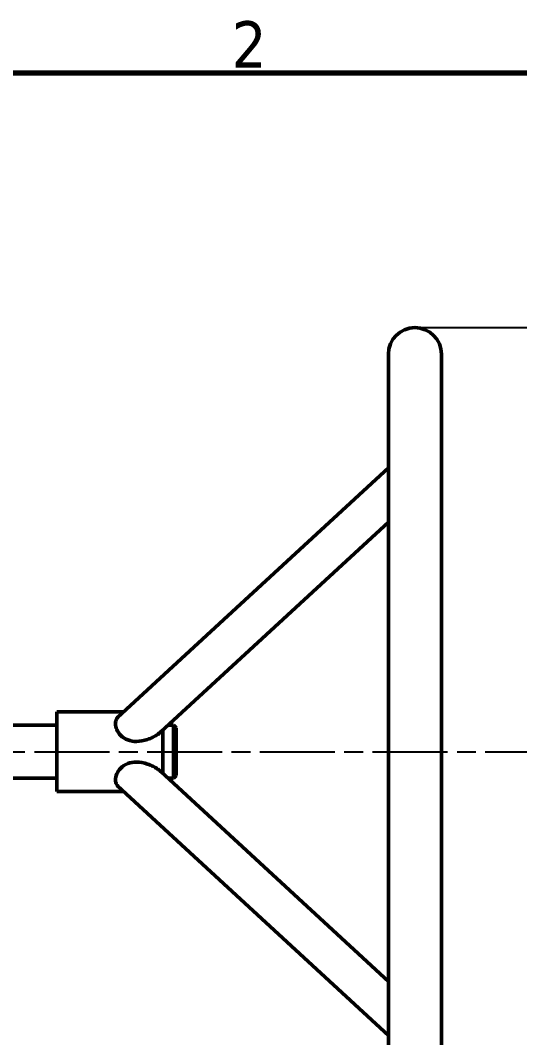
# Model space of a CAD drawing. Header units: millimetres. Extents: x 0 to 2100, y 0 to 1485.
# Drawn here: x 1490 to 1678.2, y 1071 to 1454.8 of the extents above; entities that cross this region are included whole.
import ezdxf

# ---------------------------------------------------------------- set-up
doc = ezdxf.new("R2010")
doc.units = ezdxf.units.MM
doc.header["$LTSCALE"] = 5
doc.linetypes.add('CHAIN', pattern=[0.3543, 0.2362, -0.0295, 0.0591, -0.0295])
for name, color, linetype, lineweight in [('Bordo (ISO)', 7, 'Continuous', 70), ("Linea d'asse (ISO)", 7, 'Continuous', 25), ('Quota (ISO)', 7, 'Continuous', 25), ('Visibile (ISO)', 7, 'Continuous', 50)]:
    doc.layers.add(name, color=color, linetype=linetype, lineweight=lineweight)
doc.styles.add('Testo nota (ISO)', font='tahoma.ttf')
doc.dimstyles.new('Default - Metodo 1b (ISO)', dxfattribs={"dimscale": 5, "dimtxt": 3.5, "dimasz": 2.5, "dimexe": 3.175, "dimexo": 0, "dimgap": 0.762, "dimtad": 1, "dimtoh": 1, "dimrnd": 1e-08, "dimtxsty": 'Testo nota (ISO)', "dimcen": 0.09, "dimdle": 10, "dimclrd": 256, "dimclre": 256, "dimclrt": 256, "dimazin": 2, "dimtfac": 1, "dimtmove": 0, "dimatfit": 3, "dimfxl": 1, "dimtolj": 1, "dimlwd": -1, "dimlwe": -1, "dimarcsym": 0})

# ---------------------------------------------------------------- blocks, each defined once
blk = doc.blocks.new('Bordi Bordo di default')
at = {"layer": 'Bordo (ISO)', "flags": 128}
blk.add_lwpolyline([(10, 10), (10, 287), (410, 287), (410, 10), (10, 10)], dxfattribs=at)
at = {"layer": 'Bordo (ISO)', "insert": (313.939, 287.4), "char_height": 3.5, "attachment_point": 7, "style": 'Testo nota (ISO)'}
blk.add_mtext('2', dxfattribs=at)
blk = doc.blocks.new('*D11')
at = {"layer": 'Defpoints', "color": 0}
for p in [(1666.87, 1178.9), (1776.87, 1178.9), (1494.76, 947.4)]:
    blk.add_point(p, dxfattribs=at)
at = {"layer": 'Quota (ISO)'}
for p, q in [((1666.87, 1178.9), (1792.74, 1178.9)), ((1776.87, 959.9), (1776.87, 1166.4)), ((1494.76, 947.4), (1792.74, 947.4))]:
    blk.add_line(p, q, dxfattribs=at)
for points in [[(1774.79, 1166.4), (1778.95, 1166.4), (1776.87, 1178.9)], [(1774.79, 959.9), (1778.95, 959.9), (1776.87, 947.4)]]:
    blk.add_solid(points, dxfattribs=at)
at = {"layer": 'Quota (ISO)', "insert": (1750.85, 1034.5), "char_height": 17.5, "attachment_point": 1, "rotation": 90, "style": 'Testo nota (ISO)'}
blk.add_mtext('\\A1;231,5', dxfattribs=at)
blk = doc.blocks.new('*D16')
at = {"layer": 'Defpoints', "color": 0}
for p in [(1638.76, 1338.9), (1851.33, 1338.9), (1355.55, 778.53)]:
    blk.add_point(p, dxfattribs=at)
at = {"layer": 'Quota (ISO)'}
for p, q in [((1638.76, 1338.9), (1867.21, 1338.9)), ((1851.33, 791.03), (1851.33, 1326.4)), ((1355.55, 778.53), (1867.21, 778.53))]:
    blk.add_line(p, q, dxfattribs=at)
for points in [[(1849.25, 1326.4), (1853.42, 1326.4), (1851.33, 1338.9)], [(1849.25, 791.03), (1853.42, 791.03), (1851.33, 778.53)]]:
    blk.add_solid(points, dxfattribs=at)
at = {"layer": 'Quota (ISO)', "insert": (1829.31, 1040.22), "char_height": 17.5, "attachment_point": 1, "rotation": 90, "style": 'Testo nota (ISO)'}
blk.add_mtext('\\A1;560', dxfattribs=at)

msp = doc.modelspace()

# ---------------------------------------------------------------- linework, layer by layer
at = {"layer": "Linea d'asse (ISO)", "linetype": 'CHAIN', "ltscale": 23.990969}
msp.add_line((1410.2589, 1178.8997), (1666.8695, 1178.8997), dxfattribs=at)
at = {"layer": 'Visibile (ISO)'}
for p, q in [((1628.7589, 1328.8997), (1628.7589, 1028.8997)), ((1648.7589, 1028.8997), (1648.7589, 1328.8997)), ((1628.7589, 1285.9455), (1526.7902, 1191.8984)), ((1628.7589, 1265.5397), (1542.9373, 1186.3853)), ((1503.7589, 1193.8997), (1503.7589, 1163.8997)), ((1528.96, 1193.8997), (1503.7589, 1193.8997)), ((1422.7589, 1188.8997), (1503.7589, 1188.8997)), ((1543.7589, 1187.143), (1543.7589, 1170.6564)), ((1545.6635, 1188.8997), (1547.7589, 1188.8997)), ((1547.7589, 1188.8997), (1547.7589, 1168.8997)), ((1548.7589, 1187.8997), (1547.7589, 1188.8997)), ((1548.7589, 1187.8997), (1548.7589, 1169.8997)), ((1628.7589, 1092.2597), (1542.9373, 1171.4141)), ((1422.7589, 1168.8997), (1503.7589, 1168.8997)), ((1545.6635, 1168.8997), (1547.7589, 1168.8997)), ((1548.7589, 1169.8997), (1547.7589, 1168.8997)), ((1528.96, 1163.8997), (1503.7589, 1163.8997)), ((1628.7589, 1071.8539), (1526.7902, 1165.901))]:
    msp.add_line(p, q, dxfattribs=at)
msp.add_arc((1638.7589, 1328.8997), 10, 0, 180, dxfattribs=at)
for points, knots in [([(1525.8084, 1189.5063), (1525.8084, 1190.1765), (1525.9736, 1190.821), (1526.4519, 1191.5473), (1526.6106, 1191.7309), (1526.7918, 1191.8973)], [1.200149691, 1.200149691, 1.200149691, 1.200149691, 1.484501827, 1.484501827, 1.592871792, 1.592871792, 1.592871792, 1.592871792]), ([(1542.9366, 1186.3858), (1542.5736, 1186.0511), (1542.1792, 1185.7384), (1540.6905, 1184.6913), (1539.369, 1184.0157), (1536.5758, 1183.059), (1535.1032, 1182.782), (1533.7182, 1182.782), (1532.6658, 1182.782), (1531.5295, 1182.9513), (1529.4663, 1183.74), (1528.5409, 1184.361), (1527.1966, 1185.711), (1526.6662, 1186.4883), (1525.9736, 1188.0524), (1525.8084, 1188.8361), (1525.8084, 1189.5063)], [-0.982478, -0.982478, -0.982478, -0.982478, -0.83098706, -0.83098706, -0.41549353, -0.41549353, 0, 0, 0, 0.31572271, 0.31572271, 0.63144542, 0.63144542, 0.91579756, 0.91579756, 1.20014969, 1.20014969, 1.20014969, 1.20014969]), ([(1525.8084, 1168.2931), (1525.8084, 1168.9633), (1525.9736, 1169.747), (1526.6662, 1171.3111), (1527.1966, 1172.0884), (1528.5409, 1173.4384), (1529.4663, 1174.0594), (1531.5295, 1174.8481), (1532.6658, 1175.0174), (1535.1032, 1175.0174), (1536.5758, 1174.7404), (1539.369, 1173.7837), (1540.6905, 1173.1081), (1542.1792, 1172.061), (1542.5736, 1171.7483), (1542.9366, 1171.4136)], [1.20014969, 1.20014969, 1.20014969, 1.20014969, 1.48450183, 1.48450183, 1.76885396, 1.76885396, 2.08457667, 2.08457667, 2.40029938, 2.40029938, 2.81579291, 2.81579291, 3.23128644, 3.23128644, 3.38277738, 3.38277738, 3.38277738, 3.38277738]), ([(1526.7918, 1165.9021), (1526.6106, 1166.0685), (1526.4519, 1166.2521), (1525.9736, 1166.9784), (1525.8084, 1167.6229), (1525.8084, 1168.2931)], [0.80742759, 0.80742759, 0.80742759, 0.80742759, 0.915797556, 0.915797556, 1.200149691, 1.200149691, 1.200149691, 1.200149691])]:
    msp.add_open_spline(points, degree=3, knots=knots, dxfattribs=at)

# ---------------------------------------------------------------- block references
at = {"xscale": 5, "yscale": 5, "zscale": 5}
msp.add_blockref('Bordi Bordo di default', (0, 0), dxfattribs=at)

# ---------------------------------------------------------------- dimensions: what is measured, and where the dimension line sits
at = {"layer": 'Quota (ISO)'}
for base, p1, p2, override, picture, middle in [((1851.334, 1338.8997), (1355.5531, 778.527), (1638.7589, 1338.8997), {"dimgap": 0.762, "dimtoh": 0, "dimdec": 0, "dimtol": 0, "dimlim": 0, "dimtp": 0, "dimtm": 0, "dimtdec": 0, "dimtofl": 0, "dimatfit": 1}, '*D16', (1851.334, 1058.7134)), ((1776.8695, 1178.8997), (1494.7589, 947.3997), (1666.8695, 1178.8997), {"dimgap": 0.762, "dimtoh": 0, "dimdec": 2, "dimtol": 0, "dimlim": 0, "dimtp": 0, "dimtm": 0, "dimtdec": 2, "dimtofl": 0, "dimatfit": 1}, '*D11', (1776.8695, 1063.1497))]:
    dim = msp.add_linear_dim(base=base, p1=p1, p2=p2, angle=90, dimstyle='Default - Metodo 1b (ISO)', override=override, dxfattribs=at)
    dim.commit()
    dim.dimension.update_dxf_attribs({"geometry": picture, "text_midpoint": middle, "dimtype": 160})

doc.saveas('drawing.dxf')
